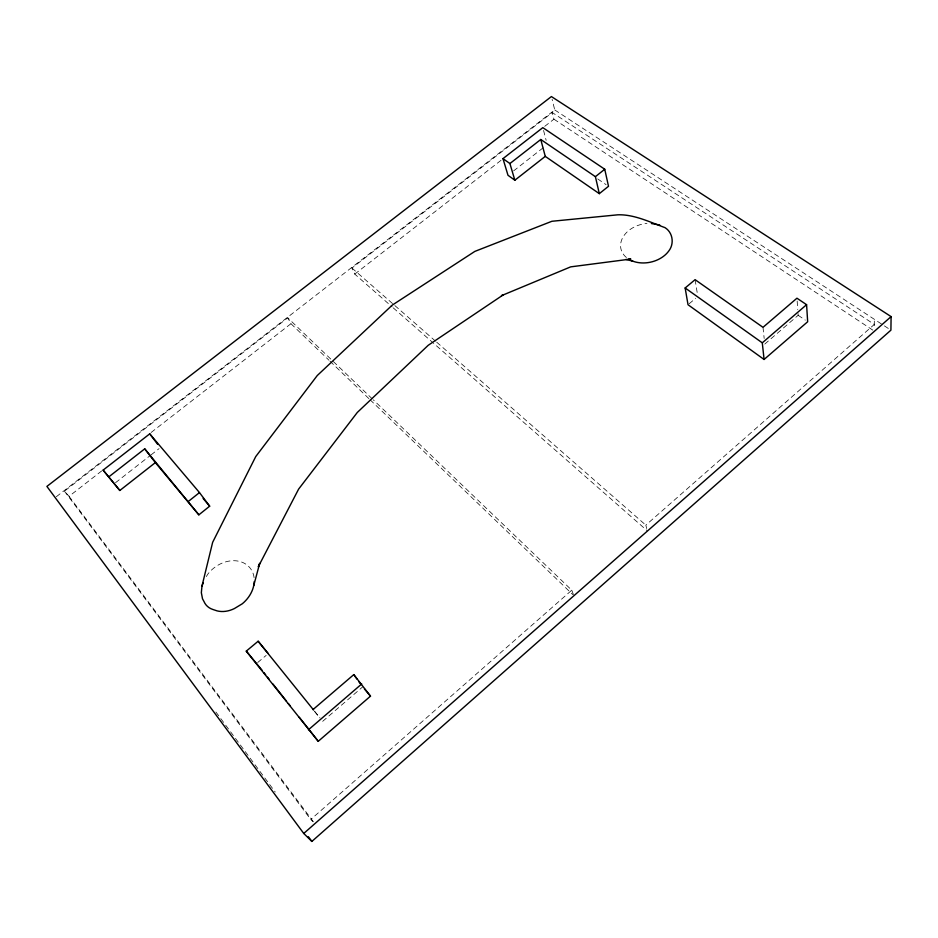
<?xml version="1.0" encoding="UTF-8"?>
<svg xmlns="http://www.w3.org/2000/svg" width="938" height="938" viewBox="0 0 938 938"><rect width="100%" height="100%" fill="white"/><g stroke="black" fill="none" stroke-linecap="round" stroke-linejoin="round"><path stroke-width="0.7" stroke-dasharray="4.69 3.52" d="M206.29 576.577L208.259 573.54A28.715 22.852 -39.7 0 1 235.93 560.807A28.715 22.852 -39.7 0 1 254.092 577.656M312.741 821.5L310.759 819.484L571.77 590.19L373.289 399.834M646.728 528.575L645.825 525.139L874.322 324.419L552.259 112.548L351.949 268.034L354.763 274.107L392.166 306.925M764.775 344.082L798.168 315.285L797.863 311.017M322.684 721.334L362.666 686.886M257.704 662.509L266.169 655.404M689.113 303.806L695.644 298.319M513.602 170.904L543.899 147.207M115.526 482.695L149.904 455.798M151.053 454.907L159.073 448.634M372.234 398.826L287.767 317.83L64.441 491.172L69.06 496.319L102.582 470.243M151.124 432.488L290.968 323.704L287.767 317.83M354.763 274.107L502.123 159.483M544.72 126.349L553.936 119.185L552.259 112.548M56.315 496.73L554.745 109.934L552.072 99.24M554.745 109.934L888.462 328.558M553.936 119.185L874.322 331.126M798.168 315.285L805.296 320.139M597.694 178.924L606.1 184.657M351.949 268.034L393.772 304.627M394.875 305.589L435.595 341.221M436.698 342.182L645.825 525.139M393.257 307.887L647.337 530.861M290.968 323.704L328.968 360.227M330.024 361.236L369.068 398.767M370.123 399.787L572.743 594.551M314.781 711.708L319.166 717.054M314.523 711.18L319.964 717.945M69.06 496.319L313.855 822.368M64.441 491.172L310.759 819.484M215.916 712.024L275.233 792.024M571.77 590.19L573.798 595.56M543.559 130.452L546.151 140.337M695.093 279.676L697.368 293.688M763.004 327.327L764.177 338.489M797.148 301.051L797.757 309.599M874.31 321.031L874.322 328.441M626.408 257.516A26.182 19.452 -12.5 0 1 623.184 236.798A26.182 19.452 -12.5 0 1 646.974 223.455"/><path stroke-width="1.41" d="M891.1 316.61L890.912 330.164L311.862 841.433L303.748 833.46L46.9 486.412L551.403 96.567L891.1 316.61L303.748 833.46M630.535 260.178A26.182 19.452 -12.5 0 0 668.677 251.138C674.457 243.927 672.968 232.647 665.03 227.653C650.046 222.154 634.065 214.263 617.802 214.814L551.931 221.274L474.851 251.396L392.307 305.084L317.267 375.528L255.734 456.583L212.656 542.293L201.963 586.144L201.342 592.699L202.514 598.819L203.956 601.457A21.609 17.189 -40.1 0 0 212.715 609.419L217.1 610.884A25.432 20.249 -39.9 0 0 234.406 608.551L242.309 603.767A28.715 22.852 -39.7 0 0 254.257 581.513M253.764 585.5L259.697 563.304L258.302 566.74L298.612 489.12L357.308 412.45L428.22 345.301L503.331 294.802L501.455 295.634M201.963 586.144L203.147 582.873M268.291 653.634L258.149 641.24L246.272 651.136L318.252 741.301L370.498 696.137L353.79 674.621L313.022 709.562M764.083 359.465L807.665 321.757L806.586 304.686L796.948 298.202L763.004 327.327L695.093 279.676L685.15 287.978L688.023 304.721L764.083 359.465L762.289 342.827L685.15 287.978M308.438 729.787L361.705 683.966M762.289 342.827L806.586 304.686M545.271 156.376L599.312 193.65L608.504 186.287L604.74 169.239L542.821 127.638L502.979 158.628L507.997 175.289L514.856 180.225L545.271 156.376L540.769 139.492L509.909 163.552L514.856 180.225M198.868 514.833L209.666 506.18L199.477 492.579L149.74 433.848L103.121 470.114L119.83 490.48L155.356 462.61L198.868 514.833L144.733 448.845L108.597 477.032M599.312 193.65L595.407 176.672L604.74 169.239M188.491 501.326L199.477 492.579M501.865 295.493L570.691 266.861L630.828 259.052L628.261 259.169M651.382 223.525L659.754 225.003M625.939 259.404L632.763 261.151M540.769 139.492L595.407 176.672M502.979 158.628L509.909 163.552M203.136 498.465L209.666 506.18M364.413 688.949L370.498 696.137M246.272 651.136L262.077 670.271M103.121 470.114L119.83 490.48M258.149 641.24L313.609 710.043M263.895 672.569L265.7 674.856M267.518 677.154L269.323 679.44M272.946 684.025L286.536 701.202M288.353 703.5L290.17 705.786M299.222 717.242L318.252 741.301M144.733 448.845L155.356 462.61M149.74 433.848L157.596 444.26M308.368 836.731L311.862 841.433M353.79 674.621L357.015 679.089M358.633 681.316L360.251 683.544"/></g></svg>
